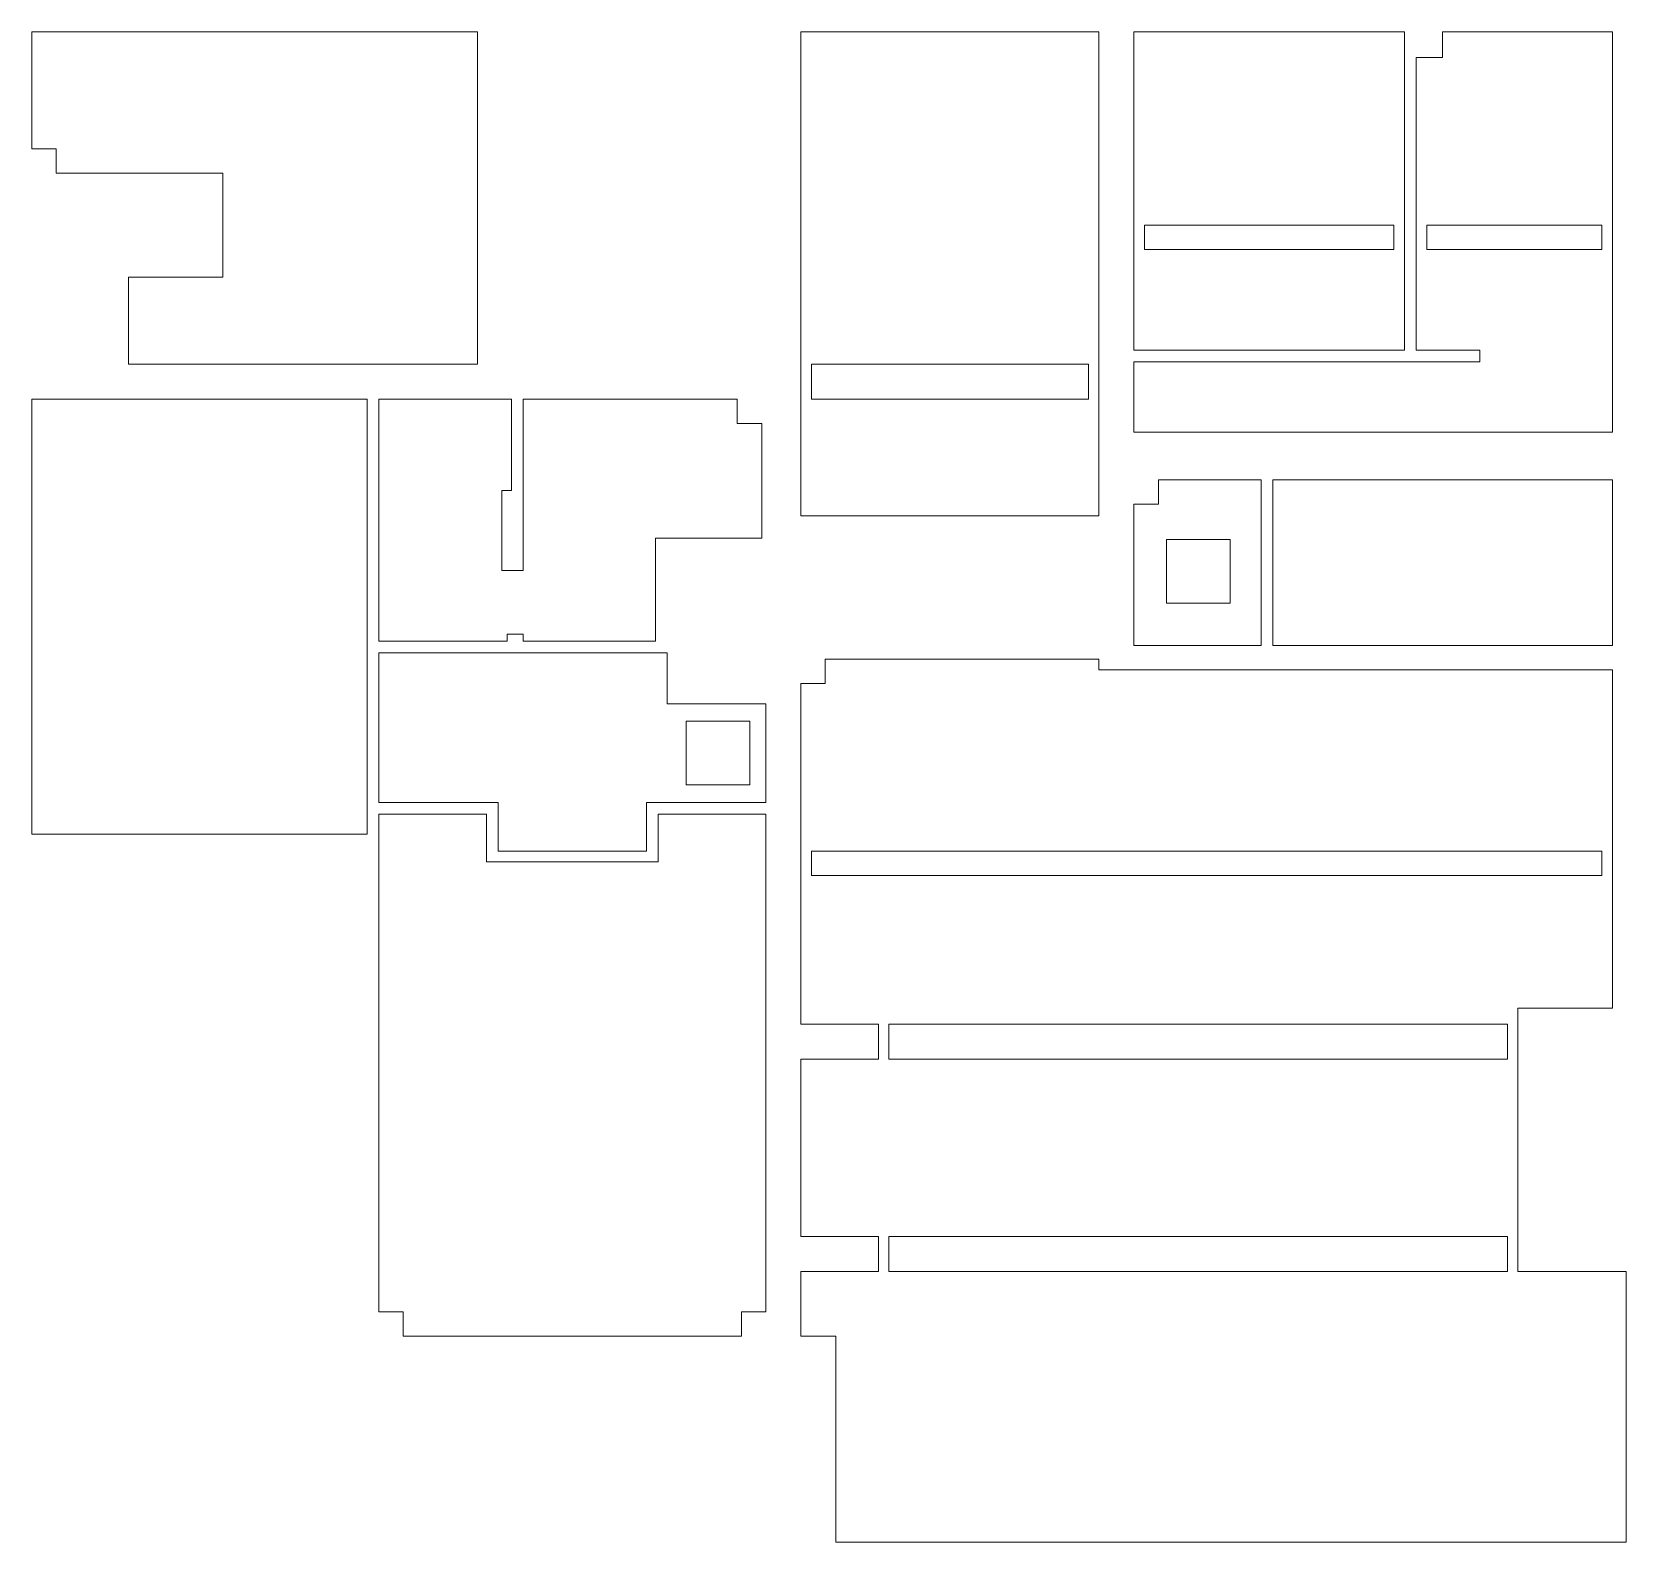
# Model space of a CAD drawing. Header units: millimetres. Extents: x 3.4 to 18.5, y 1.6 to 15.8.
import ezdxf

# ---------------------------------------------------------------- set-up
doc = ezdxf.new("R2010")
doc.units = ezdxf.units.MM
doc.linetypes.add('CONTINUA', pattern=[0])
doc.layers.add('AREE LEONARDO', color=7, linetype='CONTINUA', lineweight=20)

msp = doc.modelspace()

# ---------------------------------------------------------------- linework, layer by layer
at = {"layer": 'AREE LEONARDO', "color": 5, "linetype": 'CONTINUA', "ltscale": 0.1}
for points in [[(3.43, 15.802), (3.43, 14.702), (3.66, 14.702), (3.66, 14.472), (5.23, 14.472), (5.23, 13.492), (4.34, 13.492), (4.34, 12.672), (7.63, 12.672), (7.63, 15.802)], [(10.68, 15.802), (13.49, 15.802), (13.49, 11.242), (10.68, 11.242)], [(16.48, 15.562), (16.73, 15.562), (16.73, 15.802), (18.33, 15.802), (18.33, 12.032), (13.82, 12.032), (13.82, 12.692), (17.08, 12.692), (17.08, 12.802), (16.48, 12.802)], [(3.43, 12.342), (6.59, 12.342), (6.59, 8.242), (3.43, 8.242)], [(14.05, 11.582), (14.05, 11.352), (13.82, 11.352), (13.82, 10.022), (15.02, 10.022), (15.02, 11.582)], [(15.13, 11.582), (18.33, 11.582), (18.33, 10.022), (15.13, 10.022)], [(6.7, 9.952), (6.7, 8.542), (7.825, 8.542), (7.825, 8.082), (9.225, 8.082), (9.225, 8.542), (10.35, 8.542), (10.35, 9.472), (9.42, 9.472), (9.42, 9.952)], [(11.01, 1.572), (11.01, 3.512), (10.68, 3.512), (10.68, 4.122), (11.41, 4.122), (11.41, 4.452), (10.68, 4.452), (10.68, 6.122), (11.41, 6.122), (11.41, 6.452), (10.68, 6.452), (10.68, 9.662), (10.91, 9.662), (10.91, 9.892), (13.49, 9.892), (13.49, 9.792), (18.33, 9.792), (18.33, 6.602), (17.44, 6.602), (17.44, 6.122), (17.44, 4.122), (18.46, 4.122), (18.46, 1.572)], [(6.7, 8.432), (7.715, 8.432), (7.715, 7.982), (9.335, 7.982), (9.335, 8.432), (10.35, 8.432), (10.35, 3.742), (10.12, 3.742), (10.12, 3.512), (6.93, 3.512), (6.93, 3.742), (6.7, 3.742)]]:
    msp.add_lwpolyline(points, close=True, dxfattribs=at)
at = {"layer": 'AREE LEONARDO', "color": 3, "linetype": 'CONTINUA', "ltscale": 0.1}
for points in [[(13.82, 15.802), (16.37, 15.802), (16.37, 12.802), (13.82, 12.802)], [(6.7, 12.342), (7.95, 12.342), (7.95, 11.482), (7.86, 11.482), (7.86, 10.728), (8.06, 10.728), (8.06, 12.342), (10.08, 12.342), (10.08, 12.112), (10.31, 12.112), (10.31, 11.032), (9.31, 11.032), (9.31, 10.062), (8.06, 10.062), (8.06, 10.128), (7.91, 10.128), (7.91, 10.062), (6.7, 10.062)]]:
    msp.add_lwpolyline(points, close=True, dxfattribs=at)
at = {"layer": 'AREE LEONARDO', "color": 2, "linetype": 'CONTINUA', "ltscale": 0.1}
for points in [[(13.92, 13.982), (16.27, 13.982), (16.27, 13.752), (13.92, 13.752)], [(16.58, 13.982), (18.23, 13.982), (18.23, 13.752), (16.58, 13.752)], [(10.78, 12.672), (13.39, 12.672), (13.39, 12.342), (10.78, 12.342)], [(10.78, 8.082), (18.23, 8.082), (18.23, 7.852), (10.78, 7.852)], [(11.51, 6.452), (17.34, 6.452), (17.34, 6.122), (11.51, 6.122)], [(11.51, 4.452), (17.34, 4.452), (17.34, 4.122), (11.51, 4.122)]]:
    msp.add_lwpolyline(points, close=True, dxfattribs=at)
at = {"layer": 'AREE LEONARDO', "color": 1, "linetype": 'CONTINUA', "ltscale": 0.1}
for points in [[(14.126, 10.418), (14.726, 10.418), (14.726, 11.018), (14.126, 11.018)], [(9.597, 8.709), (10.197, 8.709), (10.197, 9.309), (9.597, 9.309)]]:
    msp.add_lwpolyline(points, close=True, dxfattribs=at)

doc.saveas('drawing.dxf')
